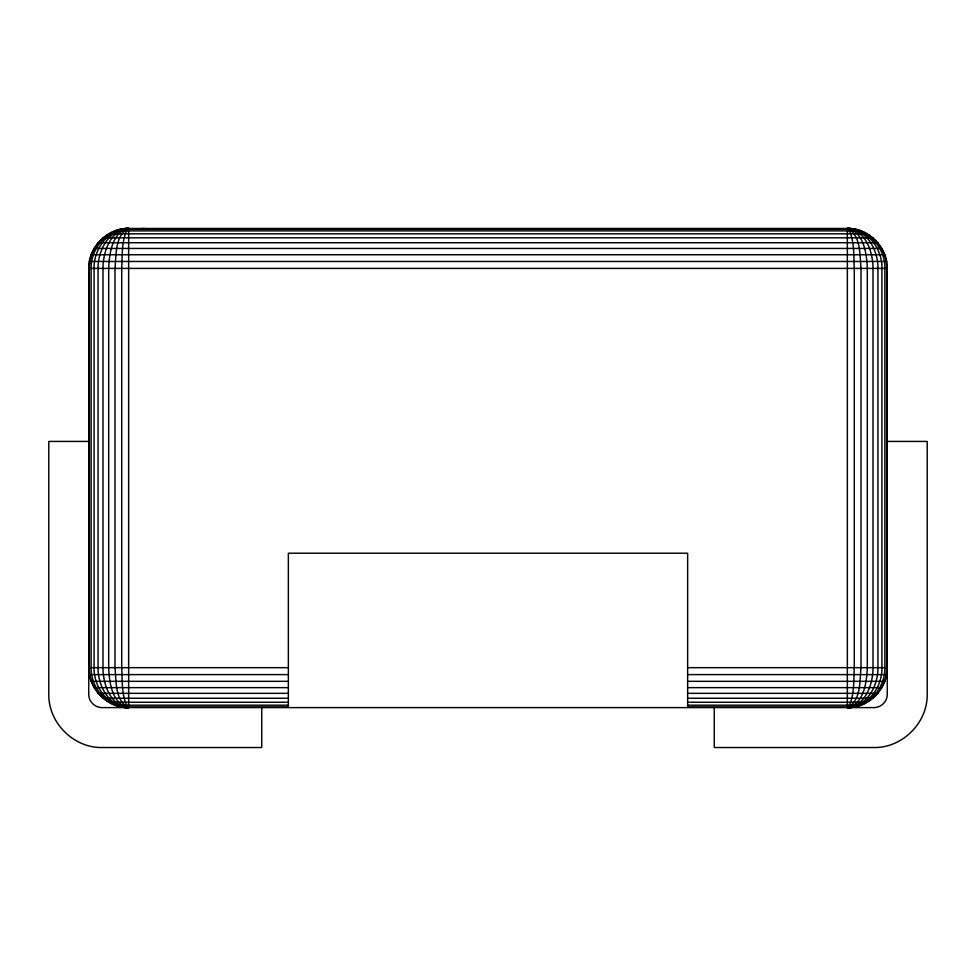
<?xml version="1.0" encoding="UTF-8"?>
<svg xmlns="http://www.w3.org/2000/svg" width="976" height="976" viewBox="0 0 976 976"><rect width="100%" height="100%" fill="white"/><g stroke="black" fill="none" stroke-linecap="round" stroke-linejoin="round"><path stroke-width="1.46" d="M877.936 242.731L98.064 242.731L91.134 254.748L88.731 268.4L88.731 694.29C88.609 701.402 94.916 707.722 102.041 707.6L873.959 707.6C881.084 707.722 887.391 701.402 887.269 694.29L887.269 268.4C887.635 247.05 868.689 228.103 847.351 228.469L128.649 228.469C107.323 228.079 88.243 247.062 88.731 268.4L887.269 268.4M847.351 228.469C866.017 230.226 873.008 252.333 873.008 268.4L873.008 667.669C873.008 683.737 866.017 705.843 847.351 707.6C867.115 706.929 878.278 685.481 877.936 667.669L877.936 268.4C878.278 250.588 867.115 229.14 847.351 228.469C864.248 232.105 866.676 254.041 867.31 268.4L867.31 667.669C866.676 682.029 864.248 703.964 847.351 707.6C867.835 707.515 882.389 686.982 881.926 667.669L881.926 268.4C882.389 249.1 867.835 228.555 847.351 228.469C861.186 235.082 859.697 255.261 861.003 268.4L861.003 667.669C859.697 680.821 861.186 701 847.351 707.6C868.323 707.807 885.317 688.104 884.866 667.669L884.866 268.4C885.317 247.977 868.323 228.262 847.351 228.469L848.547 229.079C854.695 241.011 853.536 255.334 854.281 268.4L854.281 667.669C853.536 680.736 854.695 695.058 848.547 706.99L847.351 707.6C868.603 707.929 887.062 688.788 886.672 667.669L886.672 268.4C887.062 247.282 868.603 228.14 847.351 228.469L847.351 707.6C868.689 707.966 887.635 689.019 887.269 667.669L687.641 667.669M128.649 228.469L127.453 229.079C121.305 241.011 122.464 255.334 121.719 268.4L121.719 667.669C122.464 680.736 121.305 695.058 127.453 706.99L128.649 707.6L128.649 228.469C107.397 228.14 88.938 247.282 89.328 268.4L89.328 667.669C88.938 688.788 107.397 707.929 128.649 707.6C114.814 701 116.303 680.821 114.997 667.669L114.997 268.4C116.303 255.261 114.814 235.082 128.649 228.469C107.677 228.262 90.683 247.977 91.134 268.4L91.134 667.669C90.683 688.104 107.677 707.807 128.649 707.6C111.752 703.964 109.324 682.029 108.69 667.669L108.69 268.4C109.324 254.041 111.752 232.105 128.649 228.469C108.165 228.555 93.611 249.1 94.074 268.4L94.074 667.669C93.611 686.982 108.165 707.515 128.649 707.6C109.983 705.843 102.992 683.737 102.992 667.669L102.992 268.4C102.992 252.333 109.983 230.226 128.649 228.469C108.885 229.14 97.722 250.588 98.064 268.4L98.064 667.669C97.722 685.481 108.885 706.929 128.649 707.6C107.311 707.966 88.352 689.019 88.731 667.669L288.359 667.669M121.719 229.079L854.281 229.079M114.997 230.885L861.003 230.885M108.69 233.825L867.31 233.825M102.992 237.815L873.008 237.815M94.074 248.441L881.926 248.441M91.134 254.748L884.866 254.748M89.328 261.47L886.672 261.47M88.731 441.42L48.8 441.42L48.8 694.29C48.312 722.752 73.578 748.019 102.041 747.531L261.751 747.531L261.751 707.6M887.269 441.42L927.2 441.42L927.2 694.29C927.688 722.752 902.422 748.019 873.959 747.531L714.249 747.531L714.249 707.6M89.328 674.611L288.359 674.611M687.641 674.611L886.672 674.611M91.134 681.333L288.359 681.333M687.641 681.333L884.866 681.333M94.074 687.641L288.359 687.641M687.641 687.641L881.926 687.641M98.064 693.338L288.359 693.338M687.641 693.338L877.936 693.338M102.992 698.255L288.359 698.255M687.641 698.255L873.008 698.255M108.69 702.256L288.359 702.256M687.641 702.256L867.31 702.256M114.997 705.197L288.359 705.197M687.641 705.197L861.003 705.197M121.719 706.99L288.359 706.99M687.641 706.99L854.281 706.99M142.911 228.469L147.071 228.835M687.641 707.6L687.641 553.209L288.359 553.209L288.359 707.6"/></g></svg>
